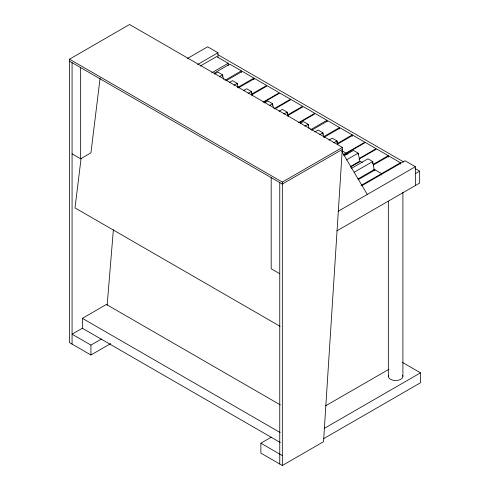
<?xml version="1.0" encoding="UTF-8"?>
<svg xmlns="http://www.w3.org/2000/svg" width="490" height="490" viewBox="0 0 490 490"><rect width="100%" height="100%" fill="white"/><g stroke="black" fill="none" stroke-linecap="round" stroke-linejoin="round"><path stroke-width="0.73" d="M110.771 343.557L90.944 355.005L69.488 342.614L69.488 59.186L129.568 24.5L342.412 147.386L323.529 441.717L282.332 465.5L260.876 453.115L260.876 443.205L271.448 437.098M107.151 305.221L113.374 229.73M81.034 158.729L75.013 207.913L280.06 326.297M100.095 78.118L90.944 152.837L80.648 158.785L72.067 153.829M187.198 58.616L207.668 46.801L217.958 52.742L217.958 57.269M197.495 64.558L217.958 52.742M200.214 66.052L216.623 56.577L228.211 63.265L228.211 65.427M211.649 72.826L228.211 63.265M214.136 73.182L229.761 64.166L241.35 70.854L241.35 72.293M214.547 74.045L217.836 72.14L222.558 74.866L223.495 79.19M219.269 76.771L222.558 74.866L222.558 76.311M225.069 80.25L241.35 70.854M226.686 80.427L242.311 71.411L253.9 78.1L253.9 79.539M229.246 82.534L232.542 80.629L237.258 83.355L238.195 87.679M233.969 85.254L237.258 83.355L237.258 84.801M237.619 87.496L253.9 78.1M238.373 87.931L254.653 78.535L266.664 85.468L251.695 94.117M243.371 90.681L246.66 88.782L251.382 91.508L252.313 95.832M248.087 93.406L251.382 91.508L251.382 92.953M251.664 94.852L267.295 85.83L279.306 92.769L263.032 102.165M264.171 102.073L279.796 93.051L290.527 99.243L274.247 108.645M264.539 102.906L267.828 101.007L272.55 103.733L273.487 108.057M269.261 105.632L272.55 103.733L272.55 105.172M274.798 108.964L291.066 99.562L302.661 106.25L287.691 114.899M279.073 111.297L282.363 109.399L287.085 112.124L288.022 116.449M283.796 114.023L287.085 112.124L287.085 113.564M287.673 115.64L303.304 106.624L314.856 113.294L298.582 122.69M299.739 122.61L315.364 113.588L326.952 120.277L326.952 121.716M300.15 123.468L303.439 121.569L308.161 124.295L309.098 128.619M304.872 126.193L308.161 124.295L308.161 125.734M310.672 129.672L326.952 120.277M311.64 130.23L327.914 120.834L339.503 127.523L339.503 128.962M314.856 131.957L318.145 130.052L322.867 132.778L323.798 137.102M319.572 134.683L322.867 132.778L322.867 134.223M323.878 136.545L339.503 127.523M323.976 137.353L340.256 127.957L352.273 134.891L352.273 136.336M328.974 140.109L332.263 138.204L336.985 140.93L337.763 144.538M333.696 142.829L336.985 140.93L336.985 143.092M337.298 143.539L352.273 134.891M337.273 144.274L352.898 135.252L364.915 142.192L343.386 154.62M69.488 59.186L282.332 182.072L342.412 147.386M342.412 149.364L282.332 184.05L69.488 61.164M343.563 155.085L365.405 142.474L376.13 148.666L359.201 158.442M344.219 155.747L353.431 150.43L358.153 153.156L359.868 161.081L350.485 166.502M346.308 159.991L358.153 153.156L358.153 154.595M280.292 442.519L82.363 328.245L82.363 318.335L106.391 304.462L280.354 404.899M359.103 159.134L376.675 148.985L388.27 155.673L388.27 157.119M350.381 167.145L360.377 161.375L362.306 162.49M351.52 168.321L367.972 158.821L372.688 161.547L374.403 170.796M82.363 328.245L72.067 334.192L90.944 345.095L101.516 338.988M354.264 172.186L372.688 161.547L372.688 163.709M373.294 164.321L388.27 155.673M373.282 165.069L388.907 156.047L400.459 162.717L400.459 164.156M357.804 179.058L374.403 169.473M358.57 179.469L375.144 169.901M361.075 185.453L400.459 162.717M361.804 185.735L405.065 160.769L415.361 166.71L415.361 185.539M338.118 211.306L415.361 166.71M415.361 173.65L419.654 171.169L419.654 183.064L336.802 230.894M325.636 405.812L389.072 369.191M324.257 428.413L420.512 372.841L420.512 382.751L323.59 438.709M217.909 54.696L403.778 162.006M415.024 168.499L419.654 171.169M342.167 150.865L346.032 153.094L346.032 154.417M346.522 153.376L347.808 154.117M373.864 169.16L381.581 173.619L381.581 174.942M279.759 273.739L271.178 268.783L271.178 177.613M402.278 362.318L420.512 372.841M82.363 318.335L280.133 432.517M260.876 443.205L282.332 455.59M341.665 151.22L367.298 194.457M402.902 192.147L402.902 376.308M388.337 201.317L388.337 376.308M282.332 182.072L282.332 465.5M279.759 182.568L279.759 464.012M90.944 345.095L90.944 355.005M80.648 67.608L80.648 158.785M72.067 62.653L72.067 344.103M402.658 375.224A7.283 4.202 0 0 1 395.62 380.516A7.283 4.202 0 0 1 388.588 375.224"/></g></svg>
